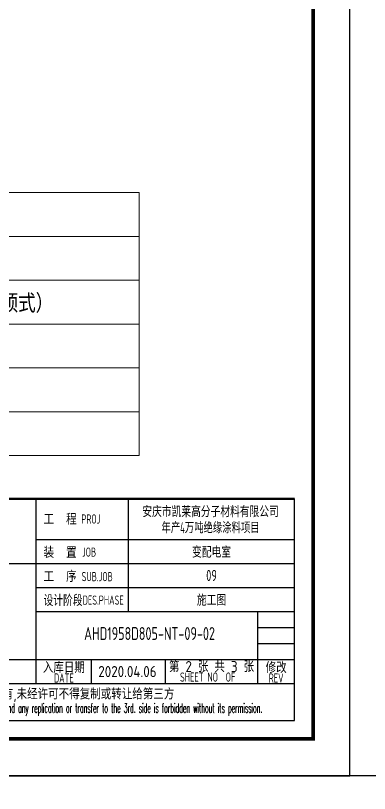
# Model space of a CAD drawing. Extents: x 4941602 to 7068445, y -422737 to 2032183.
# Drawn here: x 4991949 to 5001535, y -363812 to -342754 of the extents above; entities that cross this region are included whole.
import ezdxf
from ezdxf.enums import TextEntityAlignment as Align

# ---------------------------------------------------------------- set-up
doc = ezdxf.new("R2010")
doc.units = 0
doc.header["$LTSCALE"] = 1000
doc.header["$MEASUREMENT"] = 0
doc.layers.get('0').update_dxf_attribs({"linetype": 'CONTINUOUS'})
for name, color, linetype in [('PUB_TEXT', 7, 'CONTINUOUS'), ('PUB_TITLE', 4, 'CONTINUOUS'), ('TH_TITLE', 7, 'CONTINUOUS')]:
    doc.layers.add(name, color=color, linetype=linetype)
doc.styles.add('AHD_TQ', font='sceie.shx', dxfattribs={"bigfont": 'sceic.shx'})
doc.styles.add('ECEC_TQ', font='txt_l.shx', dxfattribs={"bigfont": 'hztxt_l.shx'})
doc.styles.add('sceie', font='SCEIE', dxfattribs={"width": 0.75, "bigfont": 'SCEIC'})
doc.styles.get("Standard").update_dxf_attribs({"font": 'SCEIE', "bigfont": 'SCEIC'})

msp = doc.modelspace()

# ---------------------------------------------------------------- linework, layer by layer
for p, q in [((4992507.2, -360837.3), (4992507.2, -355837.3)), ((4995007.2, -358887.3), (4995007.2, -355837.3)), ((4999507.2, -361837.3), (4999507.2, -355837.3)), ((4992507.2, -356937.3), (4999507.2, -356937.3)), ((4981507.2, -357587.3), (4992507.2, -357587.3)), ((4992507.2, -357587.3), (4999507.2, -357587.3)), ((4992507.2, -358237.3), (4999507.2, -358237.3)), ((4992507.2, -358887.3), (4999507.2, -358887.3)), ((4998507.2, -360837.3), (4998507.2, -358887.3)), ((4998507.2, -359320.7), (4999507.2, -359320.7)), ((4998507.2, -359754), (4999507.2, -359754)), ((4987007.2, -360187.3), (4999507.2, -360187.3)), ((4994007.2, -360837.3), (4994007.2, -360187.3)), ((4996007.2, -360837.3), (4996007.2, -360187.3)), ((4981507.2, -360837.3), (4999507.2, -360837.3)), ((4981507.2, -361837.3), (4999507.2, -361837.3))]:
    msp.add_line(p, q)
at = {"const_width": 70}
msp.add_lwpolyline([(4999507.2, -355837.3), (4981507.2, -355837.3)], dxfattribs=at)
at = {"layer": 'PUB_TEXT', "lineweight": 0}
for p, q in [((4973794.8, -347546.3), (4995294.6, -347546.3)), ((4995294.6, -347546.3), (4995294.6, -354665.8)), ((4973794.8, -348732.9), (4995294.6, -348732.9)), ((4973794.8, -349919.4), (4995294.6, -349919.4)), ((4973794.8, -351106), (4995294.6, -351106)), ((4973794.8, -352292.6), (4995294.6, -352292.6)), ((4973794.8, -353479.2), (4995294.6, -353479.2)), ((4973794.8, -354665.8), (4995294.6, -354665.8))]:
    msp.add_line(p, q, dxfattribs=at)
at = {"layer": 'PUB_TITLE', "color": 4}
msp.add_lwpolyline([(4941607.2, -422737.3), (5025707.2, -422737.3), (5025707.2, -363337.3), (4941607.2, -363337.3)], close=True, dxfattribs=at)
at = {"layer": 'TH_TITLE'}
msp.add_lwpolyline([(4941607.2, -363337.3), (5001007.2, -363337.3), (5001007.2, -321337.3), (4941607.2, -321337.3)], close=True, dxfattribs=at)
at = {"layer": 'TH_TITLE', "const_width": 100}
msp.add_lwpolyline([(4944107.2, -362337.3), (5000007.2, -362337.3), (5000007.2, -322337.3), (4944107.2, -322337.3)], close=True, dxfattribs=at)
at = {"layer": 'TH_TITLE', "const_width": 80}
msp.add_lwpolyline([(5000007.2, -362337.3), (5000007.2, -322337.3)], dxfattribs=at)

# ---------------------------------------------------------------- texts
for s, height, style, width, p in [('安庆市凯莱高分子材料有限公司', 300, 'sceie', 0.8, (4997230.9, -356167.2)), ('年产4万吨绝缘涂料项目', 300, 'sceie', 0.65, (4997230.9, -356602.2)), ('变配电室', 300, 'sceie', 0.8, (4997257.2, -357262.3)), ('09', 300, 'sceie', 0.8, (4997257.2, -357912.3)), ('施工图', 300, 'sceie', 0.8, (4997257.2, -358562.3)), ('DATE', 250, 'AHD_TQ', 0.75, (4993257.2, -360687.3)), ('SHEET NO  OF  ', 250, 'AHD_TQ', 0.75, (4997257.2, -360662.3)), ('REV', 250, 'AHD_TQ', 0.75, (4999007.2, -360687.3)), ('The proprietary right of this document belongs to Anhui Huadong Chemical And Medical Engineering  Co.,Ltd.  and any replication or transfer to the 3rd. side is forbidden without its permission. ', 250, 'ECEC_TQ', 0.4, (4990507.2, -361537.3))]:
    msp.add_text(s, height=height, dxfattribs=dict(style=style, width=width)).set_placement(p, align=Align.MIDDLE)
at = {"style": 'AHD_TQ'}
for s, p in [('工  程 ', (4992707.2, -356537.3)), ('装  置 ', (4992707.2, -357437.3)), ('工  序 ', (4992707.2, -358087.3))]:
    msp.add_text(s, height=300, dxfattribs=at).set_placement(p)
for s, height, width, p in [('PROJ', 250, 0.75, (4993731.6, -356507.9)), ('JOB', 250, 0.75, (4993749.6, -357404.5)), ('SUB.JOB', 250, 0.75, (4993738, -358067.2)), ('设计阶段', 300, 0.8, (4992707.2, -358737.3)), ('DES.PHASE', 250, 0.75, (4993765.3, -358704))]:
    msp.add_text(s, height=height, dxfattribs=dict(at, width=width)).set_placement(p)
for s, p in [('入库日期', (4993257.2, -360387.3)), ('第 2 张 共 3 张', (4997257.2, -360362.3)), ('修改', (4999007.2, -360387.3)), ('本文件专有权属安徽华东化工医药工程有限责任公司所有,未经许可不得复制或转让给第三方', (4990507.2, -361137.3))]:
    msp.add_text(s, height=300, dxfattribs=at).set_placement(p, align=Align.MIDDLE)
at = {"style": 'sceie', "width": 0.8}
msp.add_attdef('AHD1958D805-NT-09-02', text='200320-02-040', height=350, dxfattribs=at).set_placement((4995578, -359483.6), align=Align.MIDDLE)
at = {"style": 'AHD_TQ'}
msp.add_attdef('2020.04.06', text='0', height=300, dxfattribs=at).set_placement((4994979.3, -360512.3), align=Align.MIDDLE)
at = {"layer": 'PUB_TEXT', "lineweight": 0}
msp.add_text('卫生间通风器安装图（壁挂式、吊顶式）', height=500, dxfattribs=at).set_placement((4984419.1, -350796.1))

doc.saveas('drawing.dxf')
